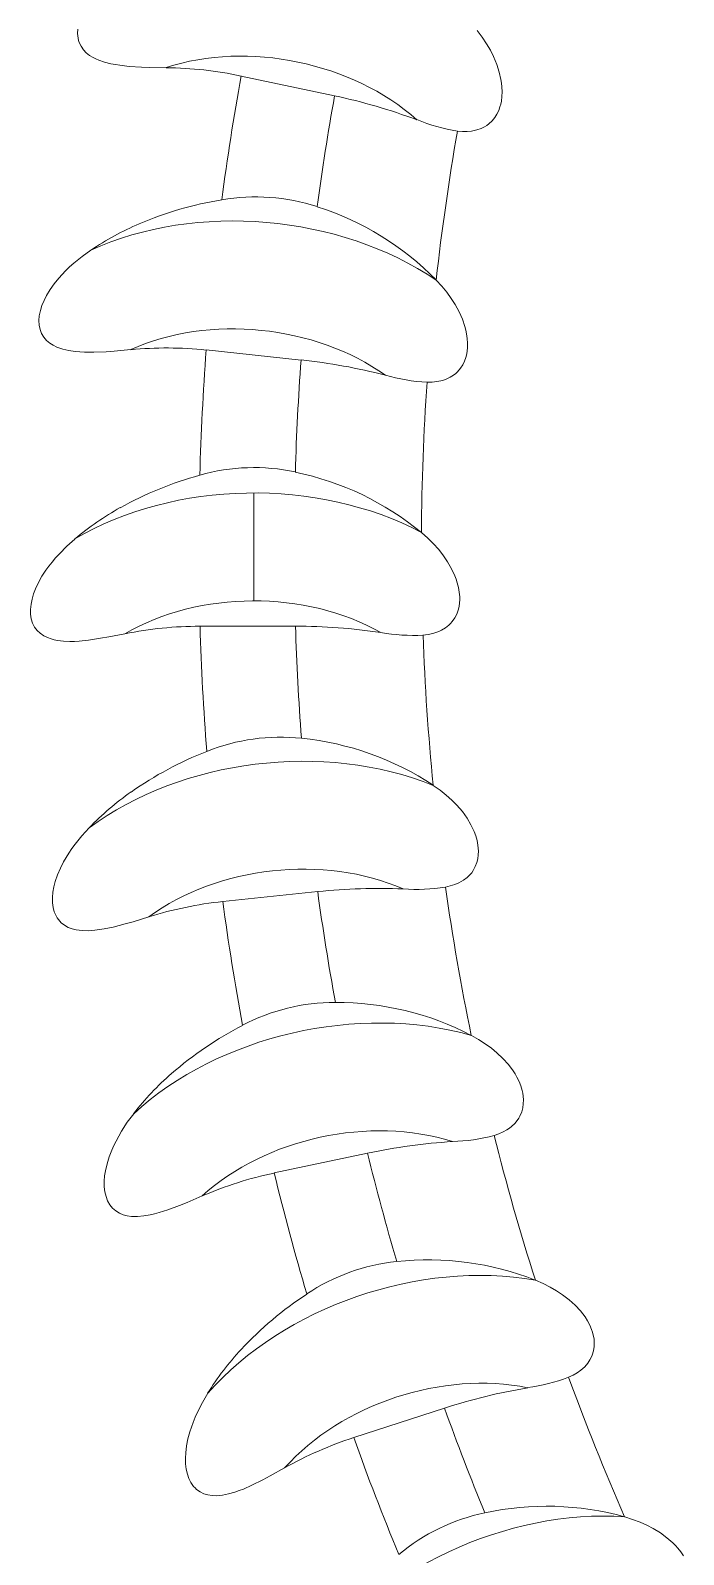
# Model space of a CAD drawing. Extents: x 89 to 512, y -33 to 440.
# Drawn here: x 450.99 to 457.83, y 242.46 to 258.44 of the extents above; entities that cross this region are included whole.
import ezdxf

# ---------------------------------------------------------------- set-up
doc = ezdxf.new("R2010")
doc.units = 0
doc.header["$LTSCALE"] = 7
doc.header["$MEASUREMENT"] = 0
doc.layers.add('8', color=252, linetype='CONTINUOUS', lineweight=15)

msp = doc.modelspace()

# ---------------------------------------------------------------- linework, layer by layer
at = {"layer": '8', "ltscale": 0.025012}
for p, q in [((454.177, 257.756), (453.198, 257.964)), ((454.177, 257.756), (453.198, 257.964)), ((453.826, 254.986), (452.831, 255.091)), ((453.826, 254.986), (452.831, 255.091)), ((454, 249.412), (453.005, 249.307)), ((454, 249.412), (453.005, 249.307)), ((454.522, 246.669), (453.544, 246.461)), ((454.522, 246.669), (453.544, 246.461)), ((454.377, 243.686), (455.329, 243.996)), ((454.377, 243.686), (455.329, 243.996))]:
    msp.add_line(p, q, dxfattribs=at)
at = {"layer": '8', "ltscale": 0.028284}
msp.add_line((453.331, 252.46), (453.331, 253.592), dxfattribs=at)
at = {"layer": '8', "ltscale": 0.025011}
msp.add_line((453.767, 252.194), (452.766, 252.194), dxfattribs=at)
msp.add_line((453.767, 252.194), (452.766, 252.194), dxfattribs=at)
at = {"layer": '8'}
for points in [[(451.487, 258.456), (451.484, 258.408), (451.489, 258.361), (451.494, 258.338), (451.501, 258.316), (451.519, 258.276), (451.544, 258.239), (451.574, 258.208), (451.609, 258.18), (451.646, 258.157), (451.675, 258.143), (451.705, 258.13), (451.767, 258.108), (451.831, 258.092), (451.879, 258.083), (451.927, 258.076), (452.024, 258.065), (452.152, 258.057), (452.238, 258.054), (452.411, 258.051)], [(451.487, 258.456), (451.484, 258.408), (451.489, 258.361), (451.494, 258.338), (451.501, 258.316), (451.519, 258.276), (451.544, 258.239), (451.574, 258.208), (451.609, 258.18), (451.646, 258.157), (451.675, 258.143), (451.705, 258.13), (451.767, 258.108), (451.831, 258.092), (451.879, 258.083), (451.927, 258.076), (452.024, 258.065), (452.152, 258.057), (452.238, 258.054), (452.411, 258.051)], [(455.464, 257.387), (455.517, 257.383), (455.567, 257.383), (455.612, 257.387), (455.641, 257.391), (455.667, 257.398), (455.712, 257.413), (455.749, 257.431), (455.773, 257.446), (455.794, 257.462), (455.829, 257.495), (455.857, 257.53), (455.879, 257.565), (455.897, 257.602), (455.91, 257.64), (455.918, 257.669), (455.925, 257.699), (455.931, 257.748), (455.933, 257.798), (455.931, 257.849), (455.927, 257.888), (455.921, 257.926), (455.903, 258.005), (455.877, 258.085), (455.843, 258.167), (455.81, 258.234), (455.77, 258.302), (455.725, 258.371), (455.673, 258.441)], [(455.464, 257.387), (455.517, 257.383), (455.567, 257.383), (455.612, 257.387), (455.641, 257.391), (455.667, 257.398), (455.712, 257.413), (455.749, 257.431), (455.773, 257.446), (455.794, 257.462), (455.829, 257.495), (455.857, 257.53), (455.879, 257.565), (455.897, 257.602), (455.91, 257.64), (455.918, 257.669), (455.925, 257.699), (455.931, 257.748), (455.933, 257.798), (455.931, 257.849), (455.927, 257.888), (455.921, 257.926), (455.903, 258.005), (455.877, 258.085), (455.843, 258.167), (455.81, 258.234), (455.77, 258.302), (455.725, 258.371), (455.673, 258.441)], [(451.622, 256.137), (451.531, 256.072), (451.444, 256.002), (451.4, 255.962), (451.358, 255.921), (451.321, 255.883), (451.286, 255.844), (451.239, 255.786), (451.196, 255.725), (451.157, 255.661), (451.132, 255.61), (451.11, 255.558), (451.093, 255.504), (451.082, 255.45), (451.078, 255.401), (451.08, 255.353), (451.09, 255.307), (451.097, 255.285), (451.106, 255.263), (451.129, 255.225), (451.158, 255.191), (451.191, 255.163), (451.228, 255.14), (451.267, 255.12), (451.297, 255.109), (451.329, 255.099), (451.393, 255.084), (451.458, 255.075), (451.507, 255.071), (451.555, 255.069), (451.652, 255.068), (451.781, 255.073), (451.867, 255.079), (452.04, 255.095)], [(451.622, 256.137), (451.531, 256.072), (451.444, 256.002), (451.4, 255.962), (451.358, 255.921), (451.321, 255.883), (451.286, 255.844), (451.239, 255.786), (451.196, 255.725), (451.157, 255.661), (451.132, 255.61), (451.11, 255.558), (451.093, 255.504), (451.082, 255.45), (451.078, 255.401), (451.08, 255.353), (451.09, 255.307), (451.097, 255.285), (451.106, 255.263), (451.129, 255.225), (451.158, 255.191), (451.191, 255.163), (451.228, 255.14), (451.267, 255.12), (451.297, 255.109), (451.329, 255.099), (451.393, 255.084), (451.458, 255.075), (451.507, 255.071), (451.555, 255.069), (451.652, 255.068), (451.781, 255.073), (451.867, 255.079), (452.04, 255.095)], [(455.145, 254.753), (455.198, 254.755), (455.248, 254.76), (455.292, 254.768), (455.32, 254.776), (455.346, 254.785), (455.389, 254.805), (455.424, 254.827), (455.446, 254.845), (455.466, 254.863), (455.497, 254.899), (455.521, 254.936), (455.539, 254.974), (455.553, 255.012), (455.562, 255.051), (455.567, 255.081), (455.57, 255.112), (455.571, 255.162), (455.568, 255.212), (455.561, 255.262), (455.553, 255.3), (455.543, 255.338), (455.517, 255.414), (455.483, 255.491), (455.441, 255.568), (455.4, 255.632), (455.354, 255.696), (455.302, 255.76), (455.243, 255.824)], [(455.145, 254.753), (455.198, 254.755), (455.248, 254.76), (455.292, 254.768), (455.32, 254.776), (455.346, 254.785), (455.389, 254.805), (455.424, 254.827), (455.446, 254.845), (455.466, 254.863), (455.497, 254.899), (455.521, 254.936), (455.539, 254.974), (455.553, 255.012), (455.562, 255.051), (455.567, 255.081), (455.57, 255.112), (455.571, 255.162), (455.568, 255.212), (455.561, 255.262), (455.553, 255.3), (455.543, 255.338), (455.517, 255.414), (455.483, 255.491), (455.441, 255.568), (455.4, 255.632), (455.354, 255.696), (455.302, 255.76), (455.243, 255.824)], [(455.103, 252.101), (455.156, 252.108), (455.205, 252.118), (455.248, 252.131), (455.275, 252.142), (455.299, 252.153), (455.34, 252.178), (455.373, 252.204), (455.393, 252.223), (455.41, 252.243), (455.438, 252.283), (455.458, 252.322), (455.472, 252.362), (455.481, 252.401), (455.487, 252.441), (455.489, 252.471), (455.488, 252.502), (455.484, 252.551), (455.476, 252.601), (455.463, 252.65), (455.452, 252.687), (455.438, 252.723), (455.404, 252.797), (455.362, 252.87), (455.312, 252.942), (455.265, 253.001), (455.212, 253.06), (455.153, 253.118), (455.088, 253.176)], [(455.103, 252.101), (455.156, 252.108), (455.205, 252.118), (455.248, 252.131), (455.275, 252.142), (455.299, 252.153), (455.34, 252.178), (455.373, 252.204), (455.393, 252.223), (455.41, 252.243), (455.438, 252.283), (455.458, 252.322), (455.472, 252.362), (455.481, 252.401), (455.487, 252.441), (455.489, 252.471), (455.488, 252.502), (455.484, 252.551), (455.476, 252.601), (455.463, 252.65), (455.452, 252.687), (455.438, 252.723), (455.404, 252.797), (455.362, 252.87), (455.312, 252.942), (455.265, 253.001), (455.212, 253.06), (455.153, 253.118), (455.088, 253.176)], [(451.455, 253.109), (451.371, 253.035), (451.292, 252.955), (451.253, 252.912), (451.215, 252.867), (451.182, 252.825), (451.151, 252.782), (451.11, 252.719), (451.074, 252.654), (451.042, 252.586), (451.022, 252.533), (451.006, 252.479), (450.995, 252.424), (450.99, 252.369), (450.991, 252.32), (450.998, 252.272), (451.012, 252.227), (451.022, 252.206), (451.033, 252.186), (451.06, 252.15), (451.092, 252.12), (451.128, 252.095), (451.167, 252.075), (451.208, 252.061), (451.239, 252.052), (451.271, 252.046), (451.337, 252.038), (451.403, 252.035), (451.452, 252.036), (451.5, 252.039), (451.597, 252.049), (451.724, 252.068), (451.809, 252.083), (451.979, 252.116)], [(451.455, 253.109), (451.371, 253.035), (451.292, 252.955), (451.253, 252.912), (451.215, 252.867), (451.182, 252.825), (451.151, 252.782), (451.11, 252.719), (451.074, 252.654), (451.042, 252.586), (451.022, 252.533), (451.006, 252.479), (450.995, 252.424), (450.99, 252.369), (450.991, 252.32), (450.998, 252.272), (451.012, 252.227), (451.022, 252.206), (451.033, 252.186), (451.06, 252.15), (451.092, 252.12), (451.128, 252.095), (451.167, 252.075), (451.208, 252.061), (451.239, 252.052), (451.271, 252.046), (451.337, 252.038), (451.403, 252.035), (451.452, 252.036), (451.5, 252.039), (451.597, 252.049), (451.724, 252.068), (451.809, 252.083), (451.979, 252.116)], [(455.339, 249.459), (455.39, 249.471), (455.438, 249.486), (455.479, 249.504), (455.505, 249.517), (455.528, 249.531), (455.566, 249.56), (455.596, 249.589), (455.614, 249.61), (455.629, 249.632), (455.652, 249.674), (455.668, 249.716), (455.678, 249.756), (455.683, 249.796), (455.685, 249.837), (455.683, 249.867), (455.68, 249.897), (455.671, 249.946), (455.657, 249.995), (455.639, 250.042), (455.624, 250.078), (455.606, 250.113), (455.565, 250.182), (455.516, 250.25), (455.458, 250.317), (455.405, 250.371), (455.347, 250.424), (455.282, 250.475), (455.211, 250.526)], [(455.339, 249.459), (455.39, 249.471), (455.438, 249.486), (455.479, 249.504), (455.505, 249.517), (455.528, 249.531), (455.566, 249.56), (455.596, 249.589), (455.614, 249.61), (455.629, 249.632), (455.652, 249.674), (455.668, 249.716), (455.678, 249.756), (455.683, 249.796), (455.685, 249.837), (455.683, 249.867), (455.68, 249.897), (455.671, 249.946), (455.657, 249.995), (455.639, 250.042), (455.624, 250.078), (455.606, 250.113), (455.565, 250.182), (455.516, 250.25), (455.458, 250.317), (455.405, 250.371), (455.347, 250.424), (455.282, 250.475), (455.211, 250.526)], [(451.605, 250.08), (451.529, 249.997), (451.459, 249.91), (451.424, 249.862), (451.391, 249.814), (451.363, 249.769), (451.337, 249.723), (451.303, 249.656), (451.273, 249.587), (451.249, 249.517), (451.235, 249.462), (451.224, 249.407), (451.219, 249.351), (451.22, 249.295), (451.226, 249.246), (451.238, 249.2), (451.257, 249.156), (451.268, 249.136), (451.282, 249.118), (451.312, 249.085), (451.347, 249.058), (451.386, 249.037), (451.426, 249.022), (451.469, 249.011), (451.501, 249.006), (451.534, 249.003), (451.6, 249.002), (451.665, 249.007), (451.714, 249.013), (451.762, 249.02), (451.857, 249.04), (451.982, 249.072), (452.064, 249.096), (452.23, 249.147)], [(451.605, 250.08), (451.529, 249.997), (451.459, 249.91), (451.424, 249.862), (451.391, 249.814), (451.363, 249.769), (451.337, 249.723), (451.303, 249.656), (451.273, 249.587), (451.249, 249.517), (451.235, 249.462), (451.224, 249.407), (451.219, 249.351), (451.22, 249.295), (451.226, 249.246), (451.238, 249.2), (451.257, 249.156), (451.268, 249.136), (451.282, 249.118), (451.312, 249.085), (451.347, 249.058), (451.386, 249.037), (451.426, 249.022), (451.469, 249.011), (451.501, 249.006), (451.534, 249.003), (451.6, 249.002), (451.665, 249.007), (451.714, 249.013), (451.762, 249.02), (451.857, 249.04), (451.982, 249.072), (452.064, 249.096), (452.23, 249.147)], [(455.849, 246.855), (455.899, 246.873), (455.945, 246.893), (455.984, 246.915), (456.009, 246.931), (456.03, 246.947), (456.065, 246.98), (456.091, 247.012), (456.107, 247.035), (456.12, 247.058), (456.139, 247.103), (456.15, 247.145), (456.155, 247.187), (456.157, 247.227), (456.154, 247.268), (456.149, 247.298), (456.142, 247.327), (456.128, 247.375), (456.11, 247.422), (456.087, 247.467), (456.068, 247.501), (456.047, 247.534), (455.998, 247.598), (455.942, 247.661), (455.878, 247.722), (455.82, 247.77), (455.756, 247.816), (455.687, 247.861), (455.611, 247.903)], [(455.849, 246.855), (455.899, 246.873), (455.945, 246.893), (455.984, 246.915), (456.009, 246.931), (456.03, 246.947), (456.065, 246.98), (456.091, 247.012), (456.107, 247.035), (456.12, 247.058), (456.139, 247.103), (456.15, 247.145), (456.155, 247.187), (456.157, 247.227), (456.154, 247.268), (456.149, 247.298), (456.142, 247.327), (456.128, 247.375), (456.11, 247.422), (456.087, 247.467), (456.068, 247.501), (456.047, 247.534), (455.998, 247.598), (455.942, 247.661), (455.878, 247.722), (455.82, 247.77), (455.756, 247.816), (455.687, 247.861), (455.611, 247.903)], [(452.071, 247.083), (452.004, 246.993), (451.944, 246.899), (451.914, 246.848), (451.886, 246.796), (451.863, 246.748), (451.842, 246.7), (451.815, 246.63), (451.793, 246.558), (451.776, 246.485), (451.767, 246.43), (451.763, 246.374), (451.763, 246.317), (451.77, 246.262), (451.781, 246.214), (451.798, 246.169), (451.821, 246.128), (451.835, 246.109), (451.85, 246.092), (451.884, 246.063), (451.921, 246.039), (451.962, 246.023), (452.004, 246.012), (452.047, 246.006), (452.08, 246.004), (452.112, 246.005), (452.178, 246.011), (452.243, 246.022), (452.291, 246.033), (452.337, 246.046), (452.43, 246.075), (452.551, 246.12), (452.63, 246.152), (452.79, 246.22)], [(452.071, 247.083), (452.004, 246.993), (451.944, 246.899), (451.914, 246.848), (451.886, 246.796), (451.863, 246.748), (451.842, 246.7), (451.815, 246.63), (451.793, 246.558), (451.776, 246.485), (451.767, 246.43), (451.763, 246.374), (451.763, 246.317), (451.77, 246.262), (451.781, 246.214), (451.798, 246.169), (451.821, 246.128), (451.835, 246.109), (451.85, 246.092), (451.884, 246.063), (451.921, 246.039), (451.962, 246.023), (452.004, 246.012), (452.047, 246.006), (452.08, 246.004), (452.112, 246.005), (452.178, 246.011), (452.243, 246.022), (452.291, 246.033), (452.337, 246.046), (452.43, 246.075), (452.551, 246.12), (452.63, 246.152), (452.79, 246.22)], [(456.629, 244.32), (456.677, 244.342), (456.72, 244.367), (456.757, 244.393), (456.779, 244.412), (456.799, 244.43), (456.83, 244.466), (456.853, 244.501), (456.867, 244.525), (456.877, 244.55), (456.891, 244.596), (456.897, 244.64), (456.899, 244.681), (456.896, 244.722), (456.888, 244.761), (456.881, 244.791), (456.871, 244.82), (456.852, 244.866), (456.829, 244.91), (456.802, 244.953), (456.779, 244.984), (456.754, 245.015), (456.7, 245.074), (456.637, 245.13), (456.567, 245.184), (456.504, 245.226), (456.436, 245.265), (456.362, 245.302), (456.282, 245.337)], [(456.629, 244.32), (456.677, 244.342), (456.72, 244.367), (456.757, 244.393), (456.779, 244.412), (456.799, 244.43), (456.83, 244.466), (456.853, 244.501), (456.867, 244.525), (456.877, 244.55), (456.891, 244.596), (456.897, 244.64), (456.899, 244.681), (456.896, 244.722), (456.888, 244.761), (456.881, 244.791), (456.871, 244.82), (456.852, 244.866), (456.829, 244.91), (456.802, 244.953), (456.779, 244.984), (456.754, 245.015), (456.7, 245.074), (456.637, 245.13), (456.567, 245.184), (456.504, 245.226), (456.436, 245.265), (456.362, 245.302), (456.282, 245.337)], [(452.847, 244.151), (452.791, 244.054), (452.74, 243.954), (452.716, 243.901), (452.694, 243.846), (452.676, 243.796), (452.66, 243.746), (452.64, 243.674), (452.625, 243.6), (452.616, 243.526), (452.614, 243.47), (452.615, 243.413), (452.621, 243.357), (452.634, 243.303), (452.65, 243.257), (452.671, 243.214), (452.699, 243.175), (452.714, 243.158), (452.731, 243.142), (452.768, 243.117), (452.808, 243.098), (452.85, 243.085), (452.893, 243.079), (452.936, 243.077), (452.969, 243.079), (453.001, 243.083), (453.066, 243.096), (453.13, 243.114), (453.176, 243.13), (453.221, 243.147), (453.31, 243.186), (453.425, 243.244), (453.501, 243.284), (453.653, 243.368)], [(452.847, 244.151), (452.791, 244.054), (452.74, 243.954), (452.716, 243.901), (452.694, 243.846), (452.676, 243.796), (452.66, 243.746), (452.64, 243.674), (452.625, 243.6), (452.616, 243.526), (452.614, 243.47), (452.615, 243.413), (452.621, 243.357), (452.634, 243.303), (452.65, 243.257), (452.671, 243.214), (452.699, 243.175), (452.714, 243.158), (452.731, 243.142), (452.768, 243.117), (452.808, 243.098), (452.85, 243.085), (452.893, 243.079), (452.936, 243.077), (452.969, 243.079), (453.001, 243.083), (453.066, 243.096), (453.13, 243.114), (453.176, 243.13), (453.221, 243.147), (453.31, 243.186), (453.425, 243.244), (453.501, 243.284), (453.653, 243.368)], [(457.834, 242.446), (457.806, 242.487), (457.775, 242.527), (457.749, 242.556), (457.721, 242.584), (457.661, 242.637), (457.593, 242.687), (457.517, 242.733), (457.451, 242.767), (457.379, 242.8), (457.301, 242.829), (457.218, 242.855)], [(457.834, 242.446), (457.806, 242.487), (457.775, 242.527), (457.749, 242.556), (457.721, 242.584), (457.661, 242.637), (457.593, 242.687), (457.517, 242.733), (457.451, 242.767), (457.379, 242.8), (457.301, 242.829), (457.218, 242.855)]]:
    msp.add_lwpolyline(points, dxfattribs=at)
for centre, radius, start, end in [((452.372, 254.084), 3.967, 77.9805, 89.4285), ((452.372, 254.084), 3.967, 77.9805, 89.4285), ((480.431, 253.026), 27.677, 169.7213, 172.4413), ((480.431, 253.026), 27.677, 169.7213, 172.4413), ((480.431, 253.026), 26.677, 169.7859, 172.3129), ((480.431, 253.026), 26.677, 169.7859, 172.3129), ((452.917, 251.837), 6.052, 69.4788, 77.9875), ((452.917, 251.837), 6.052, 69.4788, 77.9875), ((455.767, 259.281), 1.918, 247.7072, 260.9355), ((455.767, 259.281), 1.918, 247.7072, 260.9355), ((480.431, 253.026), 25.344, 170.0914, 173.6598), ((480.431, 253.026), 25.344, 170.0914, 173.6598), ((453.606, 252.951), 3.765, 99.3492, 113.0795), ((453.606, 252.951), 3.765, 99.3492, 113.0795), ((453.348, 254.615), 2.082, 71.9456, 99.794), ((453.348, 254.615), 2.082, 71.9456, 99.794), ((453.068, 253.69), 3.047, 44.4877, 72.3209), ((453.068, 253.69), 3.047, 44.4877, 72.3209), ((453.349, 253.576), 3.089, 113.2435, 123.9936), ((453.349, 253.576), 3.089, 113.2435, 123.9936), ((452.415, 251.145), 3.967, 83.9805, 95.4285), ((452.415, 251.145), 3.967, 83.9805, 95.4285), ((480.431, 253.026), 27.677, 175.7213, 178.4413), ((480.431, 253.026), 27.677, 175.7213, 178.4413), ((480.431, 253.026), 26.677, 175.7859, 178.3129), ((480.431, 253.026), 26.677, 175.7859, 178.3129), ((453.192, 248.968), 6.052, 75.4788, 83.9875), ((453.192, 248.968), 6.052, 75.4788, 83.9875), ((455.248, 256.668), 1.918, 253.7072, 266.9355), ((455.248, 256.668), 1.918, 253.7072, 266.9355), ((480.431, 253.026), 25.344, 176.0914, 179.6598), ((480.431, 253.026), 25.344, 176.0914, 179.6598), ((453.331, 251.776), 2.082, 77.9458, 105.7937), ((453.331, 251.776), 2.082, 77.9458, 105.7937), ((453.148, 250.826), 3.047, 50.4877, 78.3209), ((453.148, 250.826), 3.047, 50.4877, 78.3209), ((453.761, 250.147), 3.765, 105.3492, 119.0795), ((453.761, 250.147), 3.765, 105.3492, 119.0795), ((453.44, 250.743), 3.089, 119.2435, 129.9936), ((453.44, 250.743), 3.089, 119.2435, 129.9936), ((452.765, 248.227), 3.967, 89.9805, 101.4285), ((452.765, 248.227), 3.967, 89.9805, 101.4285), ((480.431, 253.026), 27.677, 181.7213, 184.4413), ((480.431, 253.026), 27.677, 181.7213, 184.4413), ((453.765, 246.143), 6.052, 81.4788, 89.9875), ((480.431, 253.026), 26.677, 181.7859, 184.3129), ((480.431, 253.026), 26.677, 181.7859, 184.3129), ((453.765, 246.143), 6.052, 81.4788, 89.9875), ((455.005, 254.016), 1.918, 259.7072, 272.9355), ((455.005, 254.016), 1.918, 259.7072, 272.9355), ((480.431, 253.026), 25.344, 182.0914, 185.6598), ((480.431, 253.026), 25.344, 182.0914, 185.6598), ((453.61, 248.949), 2.082, 83.9467, 111.7922), ((453.61, 248.949), 2.082, 83.9467, 111.7922), ((453.528, 247.987), 3.047, 56.4877, 84.3209), ((453.528, 247.987), 3.047, 56.4877, 84.3209), ((454.208, 247.375), 3.765, 111.3492, 125.0795), ((454.208, 247.375), 3.765, 111.3492, 125.0795), ((453.826, 247.934), 3.089, 125.2435, 135.9936), ((453.826, 247.934), 3.089, 125.2435, 135.9936), ((453.418, 245.362), 3.967, 95.9805, 107.4285), ((453.418, 245.362), 3.967, 95.9805, 107.4285), ((480.431, 253.026), 27.677, 187.7213, 190.4413), ((480.431, 253.026), 27.677, 187.7213, 190.4413), ((454.631, 243.393), 6.052, 87.4788, 95.9875), ((454.631, 243.393), 6.052, 87.4788, 95.9875), ((480.431, 253.026), 26.677, 187.7859, 190.3129), ((480.431, 253.026), 26.677, 187.7859, 190.3129), ((455.041, 251.353), 1.918, 265.7072, 278.9355), ((455.041, 251.353), 1.918, 265.7072, 278.9355), ((480.431, 253.026), 25.344, 188.0914, 191.6598), ((480.431, 253.026), 25.344, 188.0914, 191.6598), ((454.183, 246.168), 2.082, 89.9458, 117.793), ((454.183, 246.168), 2.082, 89.9458, 117.793), ((454.202, 245.202), 3.047, 62.4877, 90.3209), ((454.202, 245.202), 3.047, 62.4877, 90.3209), ((454.942, 244.665), 3.765, 117.3492, 131.0795), ((454.942, 244.665), 3.765, 117.3492, 131.0795), ((454.504, 245.181), 3.089, 131.2435, 141.9936), ((454.504, 245.181), 3.089, 131.2435, 141.9936), ((455.779, 240.749), 6.052, 93.4788, 101.9875), ((455.779, 240.749), 6.052, 93.4788, 101.9875), ((455.355, 248.708), 1.918, 271.7072, 284.9355), ((455.355, 248.708), 1.918, 271.7072, 284.9355), ((480.431, 253.026), 25.344, 194.0914, 197.6598), ((480.431, 253.026), 25.344, 194.0914, 197.6598), ((480.431, 253.026), 26.677, 193.7859, 196.3129), ((480.431, 253.026), 26.677, 193.7859, 196.3129), ((454.367, 242.58), 3.967, 101.9805, 113.4285), ((454.367, 242.58), 3.967, 101.9805, 113.4285), ((480.431, 253.026), 27.677, 193.7213, 196.4413), ((480.431, 253.026), 27.677, 193.7213, 196.4413), ((455.043, 243.462), 2.082, 95.9458, 123.7937), ((455.043, 243.462), 2.082, 95.9458, 123.7937), ((455.163, 242.503), 3.047, 68.4877, 96.3209), ((455.163, 242.503), 3.047, 68.4877, 96.3209), ((455.956, 242.047), 3.765, 123.3492, 137.0795), ((455.956, 242.047), 3.765, 123.3492, 137.0795), ((455.466, 242.514), 3.089, 137.2435, 147.9936), ((455.466, 242.514), 3.089, 137.2435, 147.9936), ((457.198, 238.239), 6.052, 99.4788, 107.9875), ((457.198, 238.239), 6.052, 99.4788, 107.9875), ((455.944, 246.111), 1.918, 277.7072, 290.9356), ((455.944, 246.111), 1.918, 277.7072, 290.9356), ((480.431, 253.026), 25.344, 200.0914, 203.6598), ((480.431, 253.026), 25.344, 200.0914, 203.6598), ((480.431, 253.026), 26.677, 199.7859, 202.3129), ((480.431, 253.026), 26.677, 199.7859, 202.3129), ((455.602, 239.913), 3.967, 107.9805, 119.4285), ((455.602, 239.913), 3.967, 107.9805, 119.4285), ((480.431, 253.026), 27.677, 199.7213, 202.4413), ((480.431, 253.026), 27.677, 199.7213, 202.4413), ((456.402, 239.92), 3.047, 74.4877, 102.3209), ((456.402, 239.92), 3.047, 74.4877, 102.3209), ((456.182, 240.861), 2.082, 101.9458, 129.7937), ((456.182, 240.861), 2.082, 101.9458, 129.7937)]:
    msp.add_arc(centre, radius, start, end, dxfattribs=at)
at = {"layer": '8', "extrusion": (0, 0, -1)}
for centre, major_axis, start_param, end_param in [((453.494, 256.641), (-2.074, 0.441), 0.879276, 2.249774), ((453.494, 256.641), (-2.074, 0.441), 0.879276, 2.249774), ((453.323, 254.368), (-2.904, 0.305), 0.873052, 2.216659), ((453.323, 254.368), (-2.904, 0.305), 0.873052, 2.216659), ((453.263, 253.805), (-2.108, 0.222), 0.879276, 2.249774), ((453.263, 253.805), (-2.108, 0.222), 0.879276, 2.249774), ((453.331, 251.527), (-2.92, 0), 0.873052, 2.216659), ((453.331, 251.527), (-2.92, 0), 0.873052, 2.216659), ((453.331, 250.961), (-2.12, 0), 0.879276, 2.249774), ((453.331, 250.961), (-2.12, 0), 0.879276, 2.249774), ((453.636, 248.702), (-2.904, -0.305), 0.873052, 2.216659), ((453.636, 248.702), (-2.904, -0.305), 0.873052, 2.216659), ((453.695, 248.14), (-2.108, -0.222), 0.879276, 2.249774), ((453.695, 248.14), (-2.108, -0.222), 0.879276, 2.249774), ((454.235, 245.925), (-2.856, -0.607), 0.873052, 2.216659), ((454.235, 245.925), (-2.856, -0.607), 0.873052, 2.216659), ((454.352, 245.372), (-2.074, -0.441), 0.879276, 2.249774), ((454.352, 245.372), (-2.074, -0.441), 0.879276, 2.249774), ((455.12, 243.226), (-2.777, -0.902), 0.873052, 2.216659), ((455.12, 243.226), (-2.777, -0.902), 0.873052, 2.216659), ((455.295, 242.688), (-2.016, -0.655), 0.879276, 2.249774), ((455.295, 242.688), (-2.016, -0.655), 0.879276, 2.249774), ((456.283, 240.634), (-2.668, -1.188), 0.873052, 2.216659), ((456.283, 240.634), (-2.668, -1.188), 0.873052, 2.216659)]:
    msp.add_ellipse(centre, major_axis=major_axis, ratio=0.707107, start_param=start_param, end_param=end_param, dxfattribs=at)

doc.saveas('drawing.dxf')
